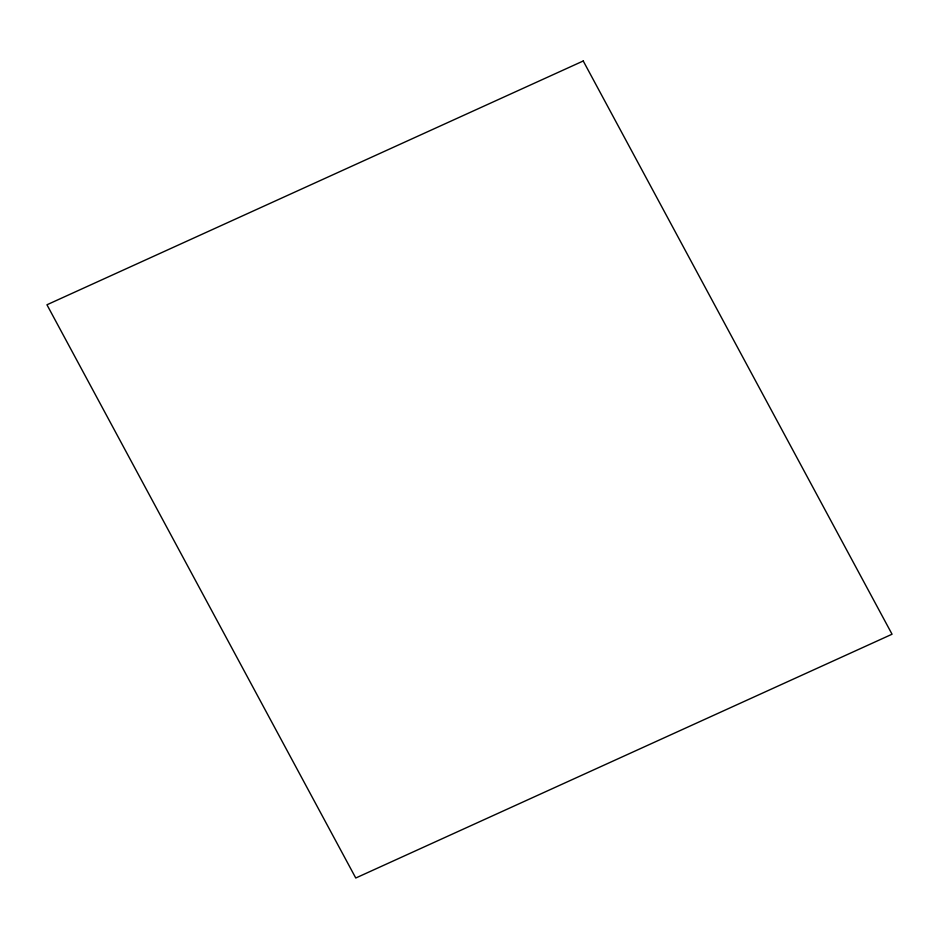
<?xml version="1.0" encoding="UTF-8"?>
<svg xmlns="http://www.w3.org/2000/svg" width="939" height="939" viewBox="0 0 939 939"><rect width="100%" height="100%" fill="white"/><g stroke="black" fill="none" stroke-linecap="round" stroke-linejoin="round"><path stroke-width="1.41" d="M583.236 60.988L46.95 304.776L355.764 878.012L892.05 634.224L583.236 60.988"/></g></svg>
